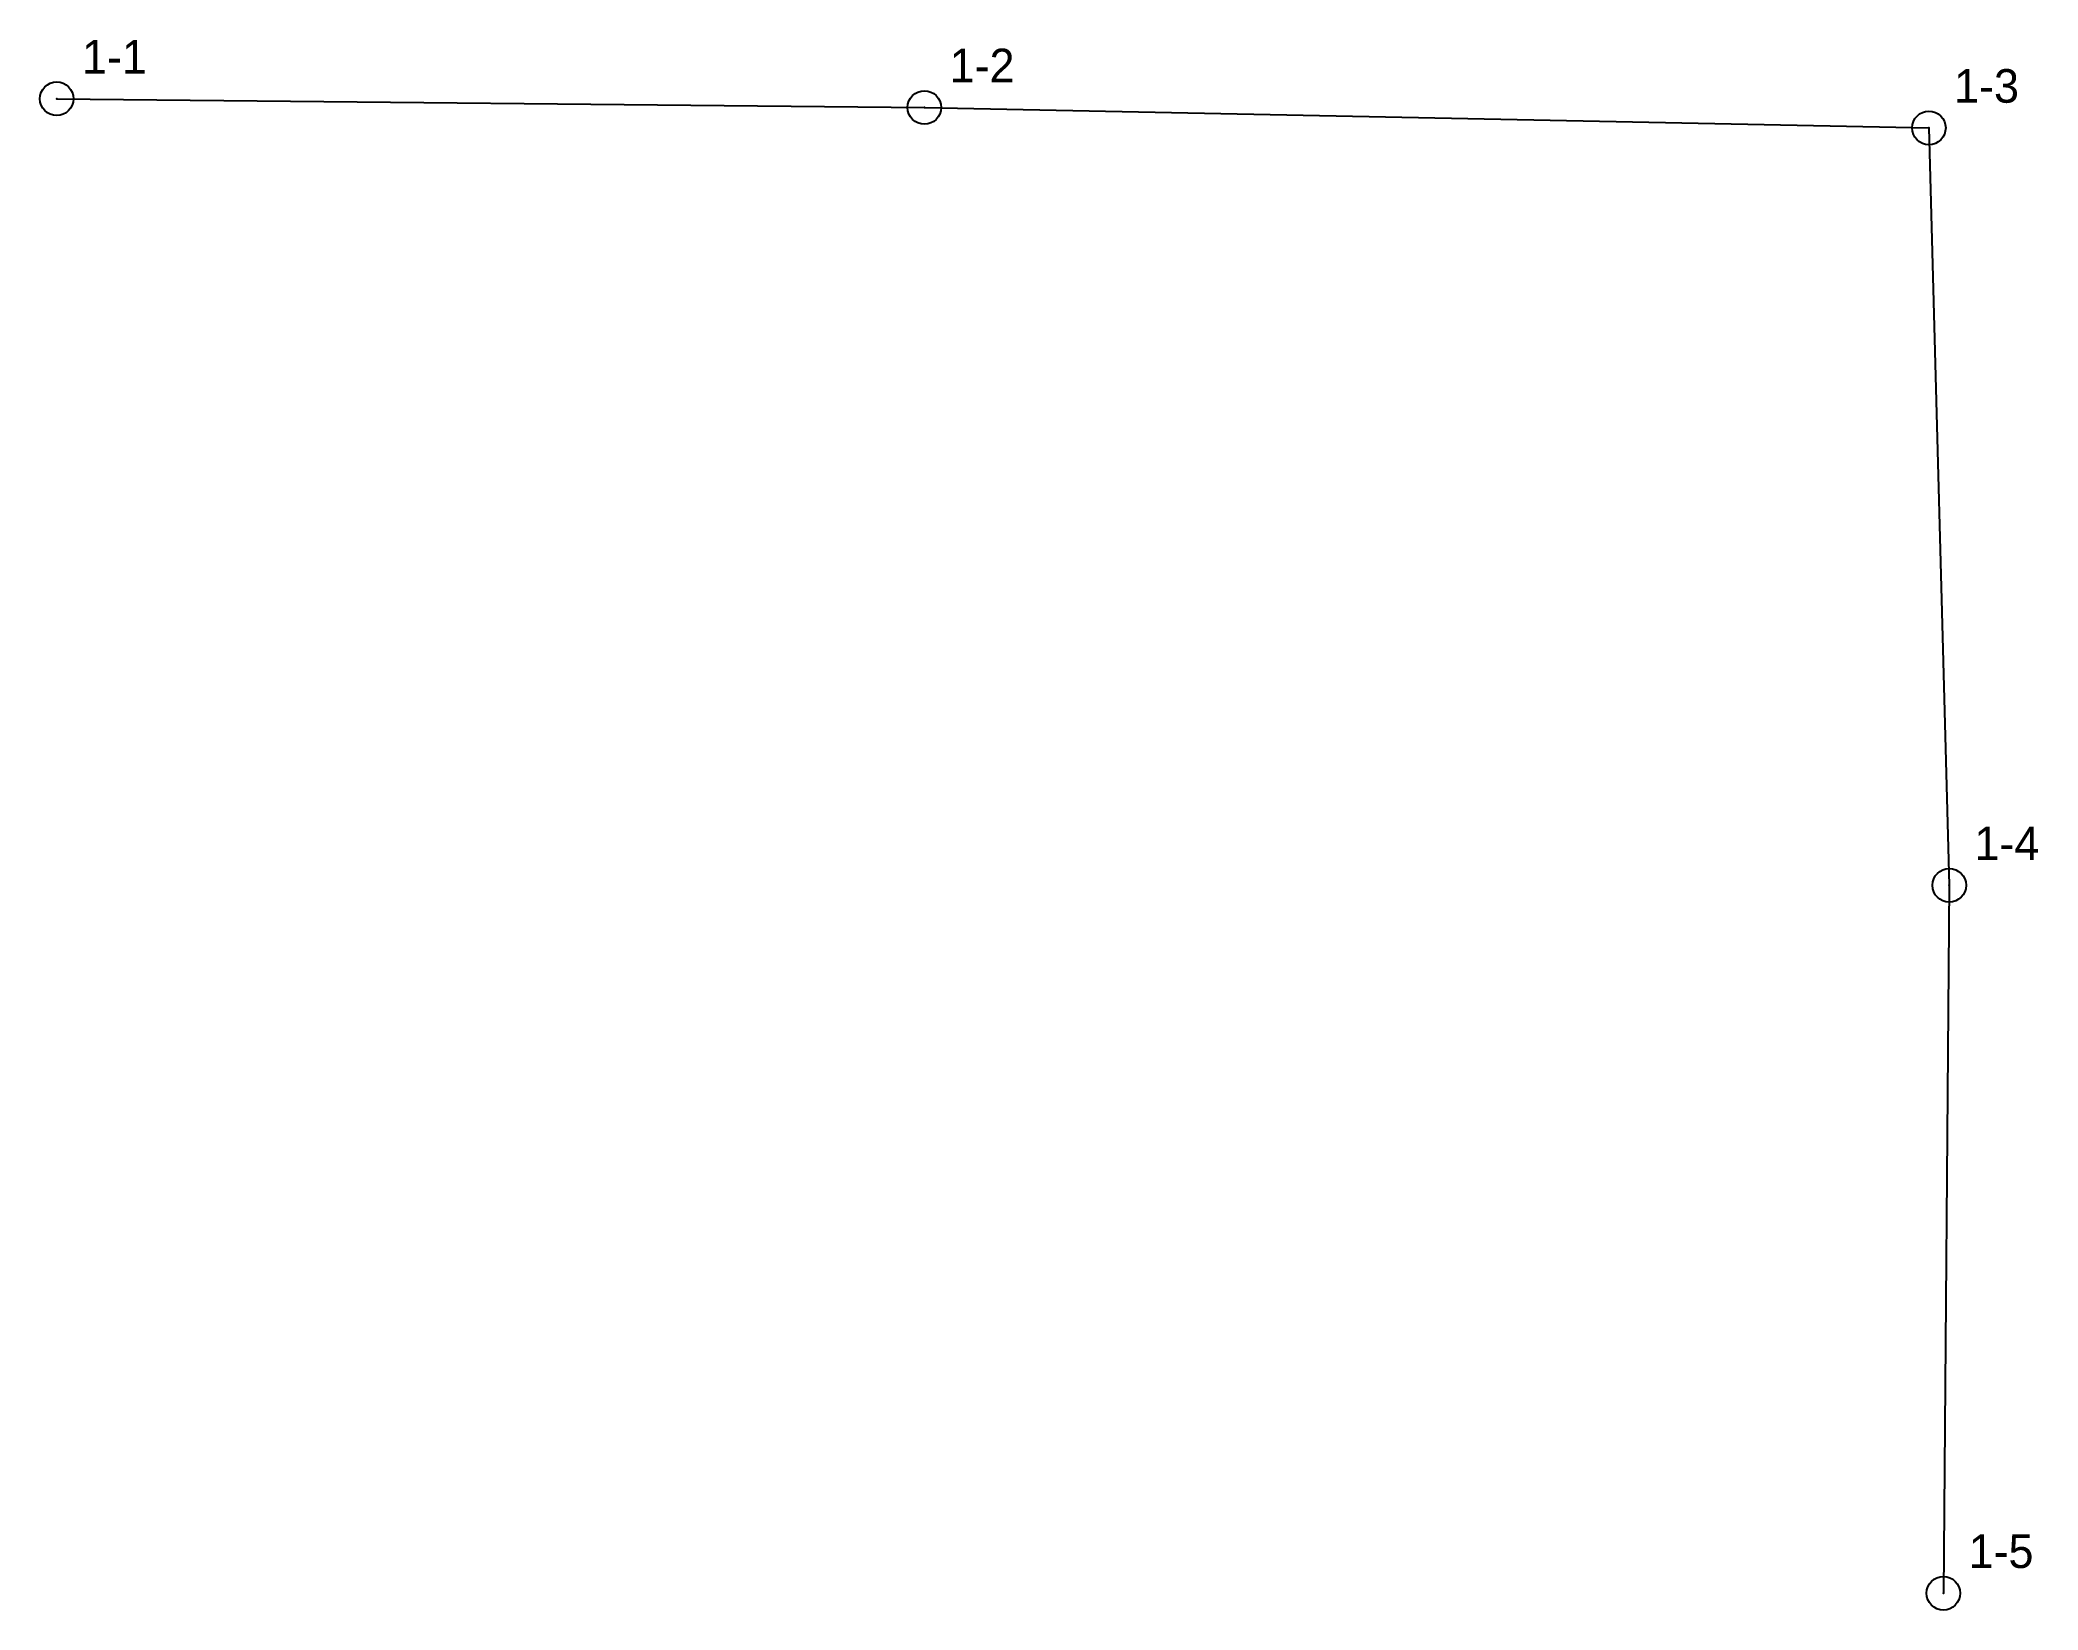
# Model space of a CAD drawing. Extents: x 83 to 559, y 135 to 508.
import ezdxf

# ---------------------------------------------------------------- set-up
doc = ezdxf.new("R2010")
doc.units = 0
for name, color, linetype in [('PUNTOS', 1, 'Continuous'), ('TEXTO', 7, 'Continuous'), ('UNION', 3, 'Continuous')]:
    doc.layers.add(name, color=color, linetype=linetype)

msp = doc.modelspace()

# ---------------------------------------------------------------- linework, layer by layer
at = {"layer": 'PUNTOS'}
for centre in [(86.68, 494.45), (293.34, 492.37), (532.59, 487.51), (537.44, 307.21), (536.05, 138.69)]:
    msp.add_circle(centre, 4, dxfattribs=at)
for p in [(86.68, 494.45), (293.34, 492.37), (532.59, 487.51), (537.44, 307.21), (536.05, 138.69)]:
    msp.add_point(p, dxfattribs=at)
at = {"layer": 'UNION'}
msp.add_lwpolyline([(86.68, 494.45), (293.34, 492.37), (532.59, 487.51), (537.44, 307.21), (536.05, 138.69)], dxfattribs=at)

# ---------------------------------------------------------------- texts
at = {"layer": 'TEXTO'}
for s, p in [('1-1', (92.68, 500.45)), ('1-2', (299.34, 498.37)), ('1-3', (538.59, 493.51)), ('1-4', (543.44, 313.21)), ('1-5', (542.05, 144.69))]:
    msp.add_text(s, height=8, dxfattribs=at).set_placement(p)

doc.saveas('drawing.dxf')
